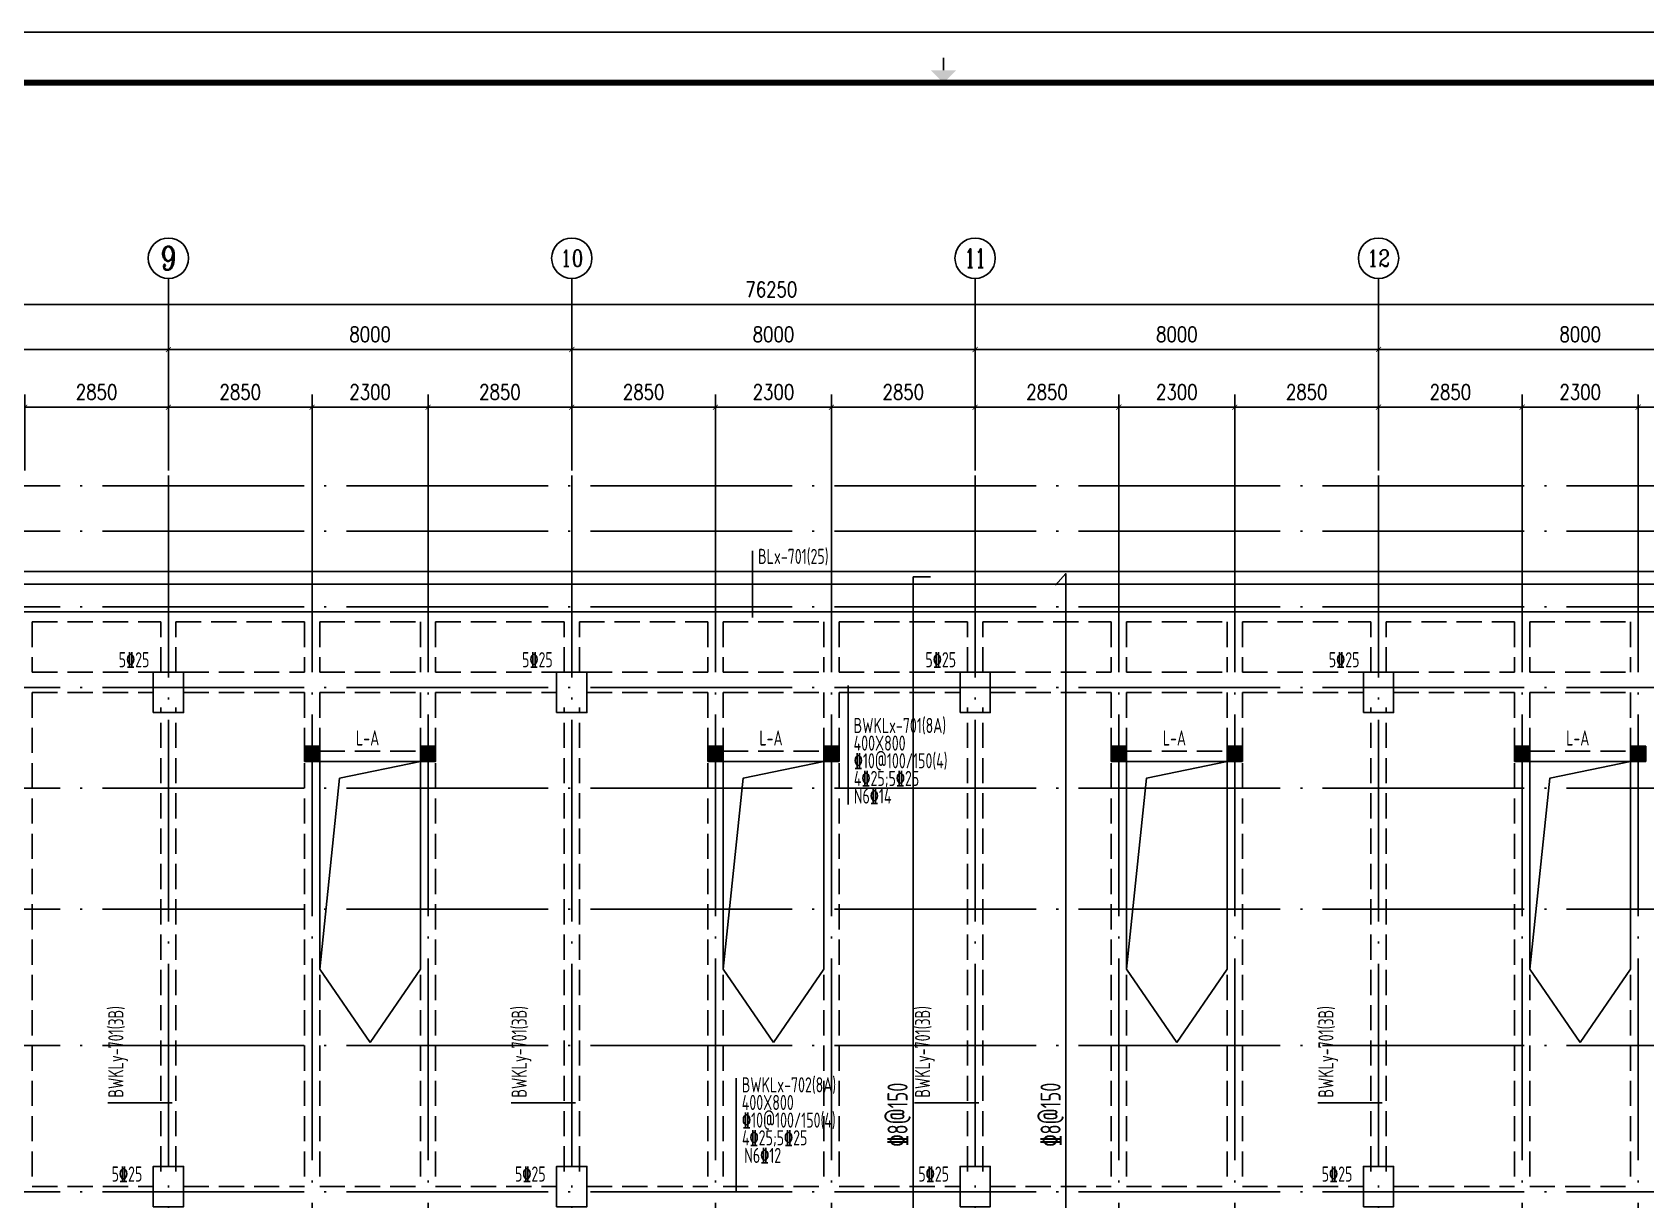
# Model space of a CAD drawing. Header units: millimetres. Extents: x 2998490 to 15040601, y 444546 to 7822218.
# Drawn here: x 14402905 to 14434905, y 7462611 to 7485764 of the extents above; entities that cross this region are included whole.
import ezdxf
from ezdxf.enums import TextEntityAlignment as Align

# ---------------------------------------------------------------- set-up
doc = ezdxf.new("R2010")
doc.units = ezdxf.units.MM
doc.header["$LTSCALE"] = 2000
doc.linetypes.add('DASH', pattern=[0.35, 0.25, -0.1])
doc.linetypes.add('DOTE', pattern=[2.42, 2, -0.2, 0.02, -0.2])
for name, color, linetype in [('3-AXIS', 3, 'Continuous'), ('3-AXIS_TEXT', 7, 'Continuous'), ('3-ban', 84, 'Continuous'), ('3-ban-rein', 1, 'Continuous'), ('3-column-DOWN', 232, 'Continuous'), ('3-dote', 43, 'DOTE'), ('3-liang-rein-X', 54, 'Continuous'), ('3-liang-R截面-X', 50, 'Continuous'), ('3-liang-R截面-Y', 70, 'Continuous'), ('3-liang-s-1', 44, 'Continuous'), ('3-liang-xu', 120, 'DASH'), ('AXIS', 3, 'Continuous'), ('AXIS_TEXT', 7, 'Continuous'), ('图框', 7, 'Continuous')]:
    doc.layers.add(name, color=color, linetype=linetype)
doc.layers.add('3-零部件', color=73, linetype='Continuous', lineweight=5)
doc.styles.add('_TCH_AXIS', font='COMPLEX', dxfattribs={"bigfont": 'GBCBIG'})
doc.styles.add('_TCH_DIM', font='SIMPLEX', dxfattribs={"bigfont": 'GBCBIG'})
doc.styles.add('COMPLEX', font='COMPLEX')
doc.styles.add('DIM_FONT', font='SIMPLEX', dxfattribs={"width": 0.8, "bigfont": 'HZTXT'})
doc.styles.add('TSSD_Rein', font='Tssdeng.shx', dxfattribs={"width": 0.7, "bigfont": 'hztxt.shx'})
doc.dimstyles.new('DIMN100', dxfattribs={"dimtxt": 300, "dimasz": 100, "dimexe": 250, "dimexo": 300, "dimgap": 150, "dimtad": 1, "dimdec": 0, "dimzin": 0, "dimdsep": 46, "dimtxsty": 'DIM_FONT', "dimblk": 'ARCHTICK', "dimcen": 0.09, "dimclrt": 7, "dimazin": 2, "dimtfac": 1, "dimtdec": 0, "dimtix": 1, "dimtmove": 2, "dimatfit": 3, "dimldrblk": 'ARCHTICK', "dimfxl": 0, "dimtolj": 1, "dimtzin": 0, "dimarcsym": 0})

# ---------------------------------------------------------------- blocks, each defined once
blk = doc.blocks.new('TJAD_TK_A0')
at = {"layer": '图框'}
for p, q in [((2162, 399.3), (973, 399.3)), ((973, -441.7), (2162, -441.7))]:
    blk.add_line(p, q, dxfattribs=at)
at = {"layer": '图框', "const_width": 0.3}
blk.add_lwpolyline([(1567.5, 391.74), (1567.5, 394.24)], dxfattribs=at)
at = {"layer": '图框', "const_width": 1.2}
blk.add_lwpolyline([(2152, -431.7), (2152, 389.3), (998, 389.3), (998, -431.7)], close=True, dxfattribs=at)
at = {"layer": '图框'}
blk.add_solid([(1565, 391.74), (1570, 391.74), (1567.5, 389.24)], dxfattribs=at)
blk = doc.blocks.new('_ArchTick')
at = {"color": 0, "linetype": 'ByBlock', "const_width": 0.15}
blk.add_lwpolyline([(-0.5, -0.5), (0.5, 0.5)], dxfattribs=at)
blk = doc.blocks.new('*D186')
at = {"layer": 'AXIS', "color": 0, "lineweight": -2}
for p, q in [((14397606, 7478430), (14397606, 7479723)), ((14405606, 7478430), (14405606, 7479723)), ((14397606, 7479473), (14405606, 7479473))]:
    blk.add_line(p, q, dxfattribs=at)
at = {"layer": 'Defpoints', "color": 0}
for p in [(14405606, 7479473), (14397606, 7478130), (14405606, 7478130)]:
    blk.add_point(p, dxfattribs=at)
at = {"layer": 'AXIS', "color": 0, "lineweight": -2, "xscale": 100, "yscale": 100, "zscale": 100, "rotation": 180}
blk.add_blockref('_ArchTick', (14397606, 7479473), dxfattribs=at)
at = {"layer": 'AXIS', "color": 0, "lineweight": -2, "xscale": 100, "yscale": 100, "zscale": 100}
blk.add_blockref('_ArchTick', (14405606, 7479473), dxfattribs=at)
at = {"layer": 'AXIS', "color": 7, "insert": (14401606, 7479773), "char_height": 300, "attachment_point": 5, "style": 'DIM_FONT'}
blk.add_mtext('\\A1;8000', dxfattribs=at)
blk = doc.blocks.new('*D187')
at = {"layer": 'AXIS', "color": 0, "lineweight": -2}
for p, q in [((14405606, 7478430), (14405606, 7479723)), ((14413606, 7478430), (14413606, 7479723)), ((14405606, 7479473), (14413606, 7479473))]:
    blk.add_line(p, q, dxfattribs=at)
at = {"layer": 'Defpoints', "color": 0}
for p in [(14413606, 7479473), (14405606, 7478130), (14413606, 7478130)]:
    blk.add_point(p, dxfattribs=at)
at = {"layer": 'AXIS', "color": 0, "lineweight": -2, "xscale": 100, "yscale": 100, "zscale": 100, "rotation": 180}
blk.add_blockref('_ArchTick', (14405606, 7479473), dxfattribs=at)
at = {"layer": 'AXIS', "color": 0, "lineweight": -2, "xscale": 100, "yscale": 100, "zscale": 100}
blk.add_blockref('_ArchTick', (14413606, 7479473), dxfattribs=at)
at = {"layer": 'AXIS', "color": 7, "insert": (14409606, 7479773), "char_height": 300, "attachment_point": 5, "style": 'DIM_FONT'}
blk.add_mtext('\\A1;8000', dxfattribs=at)
blk = doc.blocks.new('*D188')
at = {"layer": 'AXIS', "color": 0, "lineweight": -2}
for p, q in [((14413606, 7478430), (14413606, 7479723)), ((14421606, 7478430), (14421606, 7479723)), ((14413606, 7479473), (14421606, 7479473))]:
    blk.add_line(p, q, dxfattribs=at)
at = {"layer": 'Defpoints', "color": 0}
for p in [(14421606, 7479473), (14413606, 7478130), (14421606, 7478130)]:
    blk.add_point(p, dxfattribs=at)
at = {"layer": 'AXIS', "color": 0, "lineweight": -2, "xscale": 100, "yscale": 100, "zscale": 100, "rotation": 180}
blk.add_blockref('_ArchTick', (14413606, 7479473), dxfattribs=at)
at = {"layer": 'AXIS', "color": 0, "lineweight": -2, "xscale": 100, "yscale": 100, "zscale": 100}
blk.add_blockref('_ArchTick', (14421606, 7479473), dxfattribs=at)
at = {"layer": 'AXIS', "color": 7, "insert": (14417606, 7479773), "char_height": 300, "attachment_point": 5, "style": 'DIM_FONT'}
blk.add_mtext('\\A1;8000', dxfattribs=at)
blk = doc.blocks.new('*D189')
at = {"layer": 'AXIS', "color": 0, "lineweight": -2}
for p, q in [((14421606, 7478430), (14421606, 7479723)), ((14429606, 7478430), (14429606, 7479723)), ((14421606, 7479473), (14429606, 7479473))]:
    blk.add_line(p, q, dxfattribs=at)
at = {"layer": 'Defpoints', "color": 0}
for p in [(14429606, 7479473), (14421606, 7478130), (14429606, 7478130)]:
    blk.add_point(p, dxfattribs=at)
at = {"layer": 'AXIS', "color": 0, "lineweight": -2, "xscale": 100, "yscale": 100, "zscale": 100, "rotation": 180}
blk.add_blockref('_ArchTick', (14421606, 7479473), dxfattribs=at)
at = {"layer": 'AXIS', "color": 0, "lineweight": -2, "xscale": 100, "yscale": 100, "zscale": 100}
blk.add_blockref('_ArchTick', (14429606, 7479473), dxfattribs=at)
at = {"layer": 'AXIS', "color": 7, "insert": (14425606, 7479773), "char_height": 300, "attachment_point": 5, "style": 'DIM_FONT'}
blk.add_mtext('\\A1;8000', dxfattribs=at)
blk = doc.blocks.new('*D190')
at = {"layer": 'AXIS', "color": 0, "lineweight": -2}
for p, q in [((14429606, 7478430), (14429606, 7479723)), ((14437606, 7478430), (14437606, 7479723)), ((14429606, 7479473), (14437606, 7479473))]:
    blk.add_line(p, q, dxfattribs=at)
at = {"layer": 'Defpoints', "color": 0}
for p in [(14437606, 7479473), (14429606, 7478130), (14437606, 7478130)]:
    blk.add_point(p, dxfattribs=at)
at = {"layer": 'AXIS', "color": 0, "lineweight": -2, "xscale": 100, "yscale": 100, "zscale": 100, "rotation": 180}
blk.add_blockref('_ArchTick', (14429606, 7479473), dxfattribs=at)
at = {"layer": 'AXIS', "color": 0, "lineweight": -2, "xscale": 100, "yscale": 100, "zscale": 100}
blk.add_blockref('_ArchTick', (14437606, 7479473), dxfattribs=at)
at = {"layer": 'AXIS', "color": 7, "insert": (14433606, 7479773), "char_height": 300, "attachment_point": 5, "style": 'DIM_FONT'}
blk.add_mtext('\\A1;8000', dxfattribs=at)
blk = doc.blocks.new('*D193')
at = {"layer": 'AXIS', "color": 0, "lineweight": -2}
for p, q in [((14375606, 7478430), (14375606, 7480613)), ((14375606, 7480363), (14451856, 7480363)), ((14451856, 7478430), (14451856, 7480613))]:
    blk.add_line(p, q, dxfattribs=at)
at = {"layer": 'Defpoints', "color": 0}
for p in [(14451856, 7480363), (14375606, 7478130), (14451856, 7478130)]:
    blk.add_point(p, dxfattribs=at)
at = {"layer": 'AXIS', "color": 0, "lineweight": -2, "xscale": 100, "yscale": 100, "zscale": 100, "rotation": 180}
blk.add_blockref('_ArchTick', (14375606, 7480363), dxfattribs=at)
at = {"layer": 'AXIS', "color": 0, "lineweight": -2, "xscale": 100, "yscale": 100, "zscale": 100}
blk.add_blockref('_ArchTick', (14451856, 7480363), dxfattribs=at)
at = {"layer": 'AXIS', "color": 7, "insert": (14417563, 7480663), "char_height": 300, "attachment_point": 5, "style": 'DIM_FONT'}
blk.add_mtext('\\A1;76250', dxfattribs=at)
blk = doc.blocks.new('_AXISO')
blk.add_circle((0, 0), 0.5)
at = {"layer": '3-AXIS_TEXT', "style": 'COMPLEX', "width": 1.041667}
blk.add_attdef('A', text='', height=0.56, dxfattribs=at).set_placement((-0.25, -0.28), (0.25, -0.28), align=Align.FIT)
blk = doc.blocks.new('*D1327')
at = {"layer": '3-零部件', "color": 0, "lineweight": -2}
for p, q in [((14402756, 7477071), (14402756, 7478578)), ((14405606, 7477071), (14405606, 7478578)), ((14402756, 7478328), (14405606, 7478328))]:
    blk.add_line(p, q, dxfattribs=at)
at = {"layer": 'Defpoints', "color": 0}
for p in [(14405606, 7478328), (14402756, 7476771), (14405606, 7476771)]:
    blk.add_point(p, dxfattribs=at)
at = {"layer": '3-零部件', "color": 0, "lineweight": -2, "xscale": 100, "yscale": 100, "zscale": 100, "rotation": 180}
blk.add_blockref('_ArchTick', (14402756, 7478328), dxfattribs=at)
at = {"layer": '3-零部件', "color": 0, "lineweight": -2, "xscale": 100, "yscale": 100, "zscale": 100}
blk.add_blockref('_ArchTick', (14405606, 7478328), dxfattribs=at)
at = {"layer": '3-零部件', "color": 7, "insert": (14404181, 7478628), "char_height": 300, "attachment_point": 5, "style": 'DIM_FONT'}
blk.add_mtext('\\A1;2850', dxfattribs=at)
blk = doc.blocks.new('*D1328')
at = {"layer": '3-零部件', "color": 0, "lineweight": -2}
for p, q in [((14405606, 7477071), (14405606, 7478578)), ((14408456, 7477071), (14408456, 7478578)), ((14405606, 7478328), (14408456, 7478328))]:
    blk.add_line(p, q, dxfattribs=at)
at = {"layer": 'Defpoints', "color": 0}
for p in [(14408456, 7478328), (14405606, 7476771), (14408456, 7476771)]:
    blk.add_point(p, dxfattribs=at)
at = {"layer": '3-零部件', "color": 0, "lineweight": -2, "xscale": 100, "yscale": 100, "zscale": 100, "rotation": 180}
blk.add_blockref('_ArchTick', (14405606, 7478328), dxfattribs=at)
at = {"layer": '3-零部件', "color": 0, "lineweight": -2, "xscale": 100, "yscale": 100, "zscale": 100}
blk.add_blockref('_ArchTick', (14408456, 7478328), dxfattribs=at)
at = {"layer": '3-零部件', "color": 7, "insert": (14407031, 7478628), "char_height": 300, "attachment_point": 5, "style": 'DIM_FONT'}
blk.add_mtext('\\A1;2850', dxfattribs=at)
blk = doc.blocks.new('*D1329')
at = {"layer": '3-零部件', "color": 0, "lineweight": -2}
for p, q in [((14408456, 7477071), (14408456, 7478578)), ((14410756, 7477071), (14410756, 7478578)), ((14408456, 7478328), (14410756, 7478328))]:
    blk.add_line(p, q, dxfattribs=at)
at = {"layer": 'Defpoints', "color": 0}
for p in [(14410756, 7478328), (14408456, 7476771), (14410756, 7476771)]:
    blk.add_point(p, dxfattribs=at)
at = {"layer": '3-零部件', "color": 0, "lineweight": -2, "xscale": 100, "yscale": 100, "zscale": 100, "rotation": 180}
blk.add_blockref('_ArchTick', (14408456, 7478328), dxfattribs=at)
at = {"layer": '3-零部件', "color": 0, "lineweight": -2, "xscale": 100, "yscale": 100, "zscale": 100}
blk.add_blockref('_ArchTick', (14410756, 7478328), dxfattribs=at)
at = {"layer": '3-零部件', "color": 7, "insert": (14409606, 7478628), "char_height": 300, "attachment_point": 5, "style": 'DIM_FONT'}
blk.add_mtext('\\A1;2300', dxfattribs=at)
blk = doc.blocks.new('*D1330')
at = {"layer": '3-零部件', "color": 0, "lineweight": -2}
for p, q in [((14410756, 7477071), (14410756, 7478578)), ((14413606, 7477071), (14413606, 7478578)), ((14410756, 7478328), (14413606, 7478328))]:
    blk.add_line(p, q, dxfattribs=at)
at = {"layer": 'Defpoints', "color": 0}
for p in [(14413606, 7478328), (14410756, 7476771), (14413606, 7476771)]:
    blk.add_point(p, dxfattribs=at)
at = {"layer": '3-零部件', "color": 0, "lineweight": -2, "xscale": 100, "yscale": 100, "zscale": 100, "rotation": 180}
blk.add_blockref('_ArchTick', (14410756, 7478328), dxfattribs=at)
at = {"layer": '3-零部件', "color": 0, "lineweight": -2, "xscale": 100, "yscale": 100, "zscale": 100}
blk.add_blockref('_ArchTick', (14413606, 7478328), dxfattribs=at)
at = {"layer": '3-零部件', "color": 7, "insert": (14412181, 7478628), "char_height": 300, "attachment_point": 5, "style": 'DIM_FONT'}
blk.add_mtext('\\A1;2850', dxfattribs=at)
blk = doc.blocks.new('*D1331')
at = {"layer": '3-零部件', "color": 0, "lineweight": -2}
for p, q in [((14413606, 7477071), (14413606, 7478578)), ((14416456, 7477071), (14416456, 7478578)), ((14413606, 7478328), (14416456, 7478328))]:
    blk.add_line(p, q, dxfattribs=at)
at = {"layer": 'Defpoints', "color": 0}
for p in [(14416456, 7478328), (14413606, 7476771), (14416456, 7476771)]:
    blk.add_point(p, dxfattribs=at)
at = {"layer": '3-零部件', "color": 0, "lineweight": -2, "xscale": 100, "yscale": 100, "zscale": 100, "rotation": 180}
blk.add_blockref('_ArchTick', (14413606, 7478328), dxfattribs=at)
at = {"layer": '3-零部件', "color": 0, "lineweight": -2, "xscale": 100, "yscale": 100, "zscale": 100}
blk.add_blockref('_ArchTick', (14416456, 7478328), dxfattribs=at)
at = {"layer": '3-零部件', "color": 7, "insert": (14415031, 7478628), "char_height": 300, "attachment_point": 5, "style": 'DIM_FONT'}
blk.add_mtext('\\A1;2850', dxfattribs=at)
blk = doc.blocks.new('*D1332')
at = {"layer": '3-零部件', "color": 0, "lineweight": -2}
for p, q in [((14416456, 7477071), (14416456, 7478578)), ((14418756, 7477071), (14418756, 7478578)), ((14416456, 7478328), (14418756, 7478328))]:
    blk.add_line(p, q, dxfattribs=at)
at = {"layer": 'Defpoints', "color": 0}
for p in [(14418756, 7478328), (14416456, 7476771), (14418756, 7476771)]:
    blk.add_point(p, dxfattribs=at)
at = {"layer": '3-零部件', "color": 0, "lineweight": -2, "xscale": 100, "yscale": 100, "zscale": 100, "rotation": 180}
blk.add_blockref('_ArchTick', (14416456, 7478328), dxfattribs=at)
at = {"layer": '3-零部件', "color": 0, "lineweight": -2, "xscale": 100, "yscale": 100, "zscale": 100}
blk.add_blockref('_ArchTick', (14418756, 7478328), dxfattribs=at)
at = {"layer": '3-零部件', "color": 7, "insert": (14417606, 7478628), "char_height": 300, "attachment_point": 5, "style": 'DIM_FONT'}
blk.add_mtext('\\A1;2300', dxfattribs=at)
blk = doc.blocks.new('*D1333')
at = {"layer": '3-零部件', "color": 0, "lineweight": -2}
for p, q in [((14418756, 7477071), (14418756, 7478578)), ((14421606, 7477071), (14421606, 7478578)), ((14418756, 7478328), (14421606, 7478328))]:
    blk.add_line(p, q, dxfattribs=at)
at = {"layer": 'Defpoints', "color": 0}
for p in [(14421606, 7478328), (14418756, 7476771), (14421606, 7476771)]:
    blk.add_point(p, dxfattribs=at)
at = {"layer": '3-零部件', "color": 0, "lineweight": -2, "xscale": 100, "yscale": 100, "zscale": 100, "rotation": 180}
blk.add_blockref('_ArchTick', (14418756, 7478328), dxfattribs=at)
at = {"layer": '3-零部件', "color": 0, "lineweight": -2, "xscale": 100, "yscale": 100, "zscale": 100}
blk.add_blockref('_ArchTick', (14421606, 7478328), dxfattribs=at)
at = {"layer": '3-零部件', "color": 7, "insert": (14420181, 7478628), "char_height": 300, "attachment_point": 5, "style": 'DIM_FONT'}
blk.add_mtext('\\A1;2850', dxfattribs=at)
blk = doc.blocks.new('*D1334')
at = {"layer": '3-零部件', "color": 0, "lineweight": -2}
for p, q in [((14421606, 7477071), (14421606, 7478578)), ((14424456, 7477071), (14424456, 7478578)), ((14421606, 7478328), (14424456, 7478328))]:
    blk.add_line(p, q, dxfattribs=at)
at = {"layer": 'Defpoints', "color": 0}
for p in [(14424456, 7478328), (14421606, 7476771), (14424456, 7476771)]:
    blk.add_point(p, dxfattribs=at)
at = {"layer": '3-零部件', "color": 0, "lineweight": -2, "xscale": 100, "yscale": 100, "zscale": 100, "rotation": 180}
blk.add_blockref('_ArchTick', (14421606, 7478328), dxfattribs=at)
at = {"layer": '3-零部件', "color": 0, "lineweight": -2, "xscale": 100, "yscale": 100, "zscale": 100}
blk.add_blockref('_ArchTick', (14424456, 7478328), dxfattribs=at)
at = {"layer": '3-零部件', "color": 7, "insert": (14423031, 7478628), "char_height": 300, "attachment_point": 5, "style": 'DIM_FONT'}
blk.add_mtext('\\A1;2850', dxfattribs=at)
blk = doc.blocks.new('*D1335')
at = {"layer": '3-零部件', "color": 0, "lineweight": -2}
for p, q in [((14424456, 7477071), (14424456, 7478578)), ((14426756, 7477071), (14426756, 7478578)), ((14424456, 7478328), (14426756, 7478328))]:
    blk.add_line(p, q, dxfattribs=at)
at = {"layer": 'Defpoints', "color": 0}
for p in [(14426756, 7478328), (14424456, 7476771), (14426756, 7476771)]:
    blk.add_point(p, dxfattribs=at)
at = {"layer": '3-零部件', "color": 0, "lineweight": -2, "xscale": 100, "yscale": 100, "zscale": 100, "rotation": 180}
blk.add_blockref('_ArchTick', (14424456, 7478328), dxfattribs=at)
at = {"layer": '3-零部件', "color": 0, "lineweight": -2, "xscale": 100, "yscale": 100, "zscale": 100}
blk.add_blockref('_ArchTick', (14426756, 7478328), dxfattribs=at)
at = {"layer": '3-零部件', "color": 7, "insert": (14425606, 7478628), "char_height": 300, "attachment_point": 5, "style": 'DIM_FONT'}
blk.add_mtext('\\A1;2300', dxfattribs=at)
blk = doc.blocks.new('*D1336')
at = {"layer": '3-零部件', "color": 0, "lineweight": -2}
for p, q in [((14426756, 7477071), (14426756, 7478578)), ((14429606, 7477071), (14429606, 7478578)), ((14426756, 7478328), (14429606, 7478328))]:
    blk.add_line(p, q, dxfattribs=at)
at = {"layer": 'Defpoints', "color": 0}
for p in [(14429606, 7478328), (14426756, 7476771), (14429606, 7476771)]:
    blk.add_point(p, dxfattribs=at)
at = {"layer": '3-零部件', "color": 0, "lineweight": -2, "xscale": 100, "yscale": 100, "zscale": 100, "rotation": 180}
blk.add_blockref('_ArchTick', (14426756, 7478328), dxfattribs=at)
at = {"layer": '3-零部件', "color": 0, "lineweight": -2, "xscale": 100, "yscale": 100, "zscale": 100}
blk.add_blockref('_ArchTick', (14429606, 7478328), dxfattribs=at)
at = {"layer": '3-零部件', "color": 7, "insert": (14428181, 7478628), "char_height": 300, "attachment_point": 5, "style": 'DIM_FONT'}
blk.add_mtext('\\A1;2850', dxfattribs=at)
blk = doc.blocks.new('*D1337')
at = {"layer": '3-零部件', "color": 0, "lineweight": -2}
for p, q in [((14429606, 7477071), (14429606, 7478578)), ((14432456, 7477071), (14432456, 7478578)), ((14429606, 7478328), (14432456, 7478328))]:
    blk.add_line(p, q, dxfattribs=at)
at = {"layer": 'Defpoints', "color": 0}
for p in [(14432456, 7478328), (14429606, 7476771), (14432456, 7476771)]:
    blk.add_point(p, dxfattribs=at)
at = {"layer": '3-零部件', "color": 0, "lineweight": -2, "xscale": 100, "yscale": 100, "zscale": 100, "rotation": 180}
blk.add_blockref('_ArchTick', (14429606, 7478328), dxfattribs=at)
at = {"layer": '3-零部件', "color": 0, "lineweight": -2, "xscale": 100, "yscale": 100, "zscale": 100}
blk.add_blockref('_ArchTick', (14432456, 7478328), dxfattribs=at)
at = {"layer": '3-零部件', "color": 7, "insert": (14431031, 7478628), "char_height": 300, "attachment_point": 5, "style": 'DIM_FONT'}
blk.add_mtext('\\A1;2850', dxfattribs=at)
blk = doc.blocks.new('*D1338')
at = {"layer": '3-零部件', "color": 0, "lineweight": -2}
for p, q in [((14432456, 7477071), (14432456, 7478578)), ((14434756, 7477071), (14434756, 7478578)), ((14432456, 7478328), (14434756, 7478328))]:
    blk.add_line(p, q, dxfattribs=at)
at = {"layer": 'Defpoints', "color": 0}
for p in [(14434756, 7478328), (14432456, 7476771), (14434756, 7476771)]:
    blk.add_point(p, dxfattribs=at)
at = {"layer": '3-零部件', "color": 0, "lineweight": -2, "xscale": 100, "yscale": 100, "zscale": 100, "rotation": 180}
blk.add_blockref('_ArchTick', (14432456, 7478328), dxfattribs=at)
at = {"layer": '3-零部件', "color": 0, "lineweight": -2, "xscale": 100, "yscale": 100, "zscale": 100}
blk.add_blockref('_ArchTick', (14434756, 7478328), dxfattribs=at)
at = {"layer": '3-零部件', "color": 7, "insert": (14433606, 7478628), "char_height": 300, "attachment_point": 5, "style": 'DIM_FONT'}
blk.add_mtext('\\A1;2300', dxfattribs=at)
blk = doc.blocks.new('*D1339')
at = {"layer": '3-零部件', "color": 0, "lineweight": -2}
for p, q in [((14434756, 7477071), (14434756, 7478578)), ((14437606, 7477071), (14437606, 7478578)), ((14434756, 7478328), (14437606, 7478328))]:
    blk.add_line(p, q, dxfattribs=at)
at = {"layer": 'Defpoints', "color": 0}
for p in [(14437606, 7478328), (14434756, 7476771), (14437606, 7476771)]:
    blk.add_point(p, dxfattribs=at)
at = {"layer": '3-零部件', "color": 0, "lineweight": -2, "xscale": 100, "yscale": 100, "zscale": 100, "rotation": 180}
blk.add_blockref('_ArchTick', (14434756, 7478328), dxfattribs=at)
at = {"layer": '3-零部件', "color": 0, "lineweight": -2, "xscale": 100, "yscale": 100, "zscale": 100}
blk.add_blockref('_ArchTick', (14437606, 7478328), dxfattribs=at)
at = {"layer": '3-零部件', "color": 7, "insert": (14436181, 7478628), "char_height": 300, "attachment_point": 5, "style": 'DIM_FONT'}
blk.add_mtext('\\A1;2850', dxfattribs=at)
blk = doc.blocks.new('wp')
at = {"layer": '3-ban'}
for p, q in [((14071214, 7460441), (14069414, 7460441)), ((14070914, 7460141), (14070614, 7460441)), ((14070914, 7460141), (14071214, 7460441)), ((14072636, 7460141), (14070614, 7460141)), ((14070936, 7457979), (14072636, 7459263)), ((14074336, 7457979), (14072636, 7459263)), ((14070936, 7458706), (14070936, 7448291)), ((14074336, 7458731), (14074336, 7448291)), ((14070236, 7458177), (14070236, 7448291)), ((14075036, 7458202), (14075036, 7448291)), ((14060736, 7450272), (14070236, 7457450)), ((14084536, 7450272), (14075036, 7457450)), ((14060936, 7456862), (14059136, 7456862)), ((14060636, 7456562), (14060336, 7456862)), ((14060636, 7456562), (14060936, 7456862)), ((14064059, 7456662), (14062259, 7456662)), ((14063759, 7456362), (14063459, 7456662)), ((14063759, 7456362), (14064059, 7456662)), ((14061982, 7456562), (14060336, 7456562)), ((14065106, 7456362), (14063459, 7456362)), ((14062102, 7452032), (14067674, 7456242)), ((14083169, 7452032), (14077597, 7456242)), ((14062102, 7455444), (14066619, 7455444)), ((14083169, 7455444), (14078653, 7455444)), ((14060936, 7455291), (14059136, 7455291)), ((14060636, 7454991), (14060336, 7455291)), ((14060636, 7454991), (14060936, 7455291)), ((14061752, 7454991), (14060336, 7454991)), ((14060636, 7454791), (14060336, 7454491)), ((14061768, 7454791), (14060336, 7454791)), ((14060636, 7454791), (14060936, 7454491)), ((14061852, 7454991), (14061852, 7451993)), ((14062102, 7454791), (14062102, 7452291)), ((14083169, 7454791), (14083169, 7452291)), ((14083389, 7454991), (14083389, 7452016)), ((14060936, 7454491), (14059136, 7454491)), ((14060936, 7452591), (14059136, 7452591)), ((14060636, 7452291), (14060336, 7452591)), ((14060636, 7452291), (14060936, 7452591)), ((14061982, 7452291), (14060336, 7452291)), ((14060636, 7452091), (14060336, 7451791)), ((14061982, 7452091), (14060336, 7452091)), ((14060636, 7452091), (14060936, 7451791)), ((14086736, 7452045), (14085236, 7452045)), ((14086736, 7449791), (14086736, 7452045)), ((14060936, 7451791), (14059136, 7451791)), ((14059136, 7451389), (14057361, 7451389)), ((14059136, 7449941), (14059136, 7451389)), ((14086411, 7451256), (14084911, 7451256)), ((14086411, 7449241), (14086411, 7451256)), ((14058861, 7450895), (14057361, 7450895)), ((14058861, 7449241), (14058861, 7450895)), ((14059136, 7449941), (14058836, 7450241)), ((14059436, 7450241), (14058836, 7450241)), ((14059136, 7449941), (14059436, 7450241)), ((14058786, 7450091), (14056986, 7450091)), ((14058486, 7449791), (14058186, 7450091)), ((14058486, 7449791), (14058786, 7450091)), ((14059436, 7449290), (14060336, 7449970)), ((14060336, 7449922), (14060336, 7448891)), ((14060736, 7449922), (14060736, 7448891)), ((14084536, 7449922), (14084536, 7448891)), ((14085836, 7449290), (14084936, 7449970)), ((14084936, 7449922), (14084936, 7448891)), ((14086736, 7449791), (14086436, 7450091)), ((14087036, 7450091), (14086436, 7450091)), ((14086736, 7449791), (14087036, 7450091)), ((14058586, 7449791), (14059136, 7449791)), ((14086686, 7449791), (14086136, 7449791)), ((14086686, 7449791), (14086136, 7449791)), ((14058861, 7449241), (14058561, 7449541)), ((14059161, 7449541), (14058561, 7449541)), ((14058861, 7449241), (14059161, 7449541)), ((14086411, 7449241), (14086111, 7449541)), ((14086711, 7449541), (14086111, 7449541)), ((14086411, 7449241), (14086711, 7449541)), ((14074336, 7447791), (14070936, 7447791)), ((14060386, 7447441), (14060736, 7447441)), ((14060736, 7447591), (14069836, 7447591)), ((14084536, 7447591), (14075436, 7447591)), ((14084886, 7447441), (14084536, 7447441))]:
    blk.add_line(p, q, dxfattribs=at)
at = {"layer": '3-ban', "color": 2}
for p, q in [((14067661, 7456362), (14072636, 7460141)), ((14070786, 7458593), (14072636, 7459990)), ((14077611, 7456362), (14072636, 7460141)), ((14074486, 7458593), (14072636, 7459990)), ((14070786, 7457515), (14070786, 7458593)), ((14074486, 7457515), (14074486, 7458593)), ((14067674, 7456242), (14070386, 7458290)), ((14070386, 7457515), (14070386, 7458290)), ((14074886, 7457515), (14074886, 7458290)), ((14077597, 7456242), (14074886, 7458290)), ((14070386, 7457515), (14070786, 7457515)), ((14074886, 7457515), (14074486, 7457515)), ((14061722, 7456562), (14061722, 7456499)), ((14061722, 7456562), (14062102, 7456562)), ((14061722, 7456499), (14061982, 7456499)), ((14061982, 7455366), (14061982, 7456499)), ((14062102, 7456562), (14062102, 7456362)), ((14067661, 7456362), (14062102, 7456362)), ((14077611, 7456362), (14083169, 7456362)), ((14083169, 7456562), (14083169, 7456362)), ((14083549, 7456562), (14083169, 7456562)), ((14083549, 7456499), (14083289, 7456499)), ((14083289, 7455366), (14083289, 7456499)), ((14083549, 7456562), (14083549, 7456499)), ((14062102, 7454791), (14062102, 7456242)), ((14067674, 7456242), (14062102, 7456242)), ((14077597, 7456242), (14083169, 7456242)), ((14083169, 7454791), (14083169, 7456242)), ((14061982, 7455366), (14061852, 7455366)), ((14061852, 7454991), (14061852, 7455366)), ((14083289, 7455366), (14083419, 7455366)), ((14083419, 7454991), (14083419, 7455366)), ((14061852, 7454991), (14061982, 7454991)), ((14061982, 7454991), (14061982, 7454791)), ((14061982, 7454791), (14062102, 7454791)), ((14083289, 7454791), (14083169, 7454791)), ((14083289, 7454991), (14083289, 7454791)), ((14083419, 7454991), (14083289, 7454991)), ((14061982, 7452091), (14061982, 7452291)), ((14061982, 7452291), (14062102, 7452291)), ((14062102, 7452032), (14062102, 7452291)), ((14083169, 7452032), (14083169, 7452291)), ((14083289, 7452291), (14083169, 7452291)), ((14083289, 7452091), (14083289, 7452291)), ((14059136, 7449941), (14061982, 7452091)), ((14060736, 7450999), (14062102, 7452032)), ((14084536, 7450999), (14083169, 7452032)), ((14086136, 7449941), (14083289, 7452091)), ((14060736, 7449922), (14060736, 7450999)), ((14084536, 7449922), (14084536, 7450999)), ((14084536, 7449922), (14084536, 7450999)), ((14059436, 7450017), (14060336, 7450697)), ((14060336, 7449922), (14060336, 7450697)), ((14084936, 7449922), (14084936, 7450697)), ((14085836, 7450017), (14084936, 7450697)), ((14059136, 7449941), (14059136, 7449241)), ((14059436, 7450017), (14059436, 7449241)), ((14060336, 7449922), (14060736, 7449922)), ((14084936, 7449922), (14084536, 7449922)), ((14085836, 7450017), (14085836, 7449241)), ((14086136, 7449941), (14086136, 7449241)), ((14058486, 7449791), (14058486, 7449141)), ((14058486, 7449791), (14058586, 7449791)), ((14058586, 7449791), (14058586, 7449241)), ((14086686, 7449791), (14086686, 7449241)), ((14086786, 7449791), (14086686, 7449791)), ((14086786, 7449791), (14086786, 7449141)), ((14059436, 7449141), (14058486, 7449141)), ((14059136, 7449241), (14058586, 7449241)), ((14059536, 7449241), (14059436, 7449241)), ((14059436, 7449141), (14059436, 7448791)), ((14059536, 7449241), (14059536, 7448891)), ((14085736, 7449241), (14085836, 7449241)), ((14085736, 7449241), (14085736, 7448891)), ((14085836, 7449141), (14086786, 7449141)), ((14085836, 7449141), (14085836, 7448791)), ((14086136, 7449241), (14086686, 7449241)), ((14060336, 7448791), (14059436, 7448791)), ((14060736, 7448891), (14059536, 7448891)), ((14060336, 7447441), (14060336, 7448791)), ((14060736, 7448891), (14060736, 7448291)), ((14084536, 7448891), (14085736, 7448891)), ((14084536, 7448891), (14084536, 7448291)), ((14084936, 7447441), (14084936, 7448791)), ((14084936, 7448791), (14085836, 7448791)), ((14076986, 7448291), (14060736, 7448291)), ((14060736, 7448191), (14060736, 7447141)), ((14070536, 7448191), (14060736, 7448191)), ((14070536, 7448191), (14070536, 7447591)), ((14070936, 7448191), (14070936, 7447491)), ((14074336, 7448191), (14070936, 7448191)), ((14074336, 7448191), (14074336, 7447491)), ((14084536, 7448191), (14074736, 7448191)), ((14074736, 7448191), (14074736, 7447591)), ((14084536, 7448291), (14076986, 7448291)), ((14084536, 7448191), (14084536, 7447141)), ((14060336, 7447441), (14060386, 7447441)), ((14060386, 7447441), (14060386, 7447391)), ((14060436, 7447391), (14060386, 7447391)), ((14060436, 7447391), (14060436, 7447191)), ((14069836, 7447591), (14070536, 7447591)), ((14069836, 7447591), (14069836, 7447491)), ((14069836, 7447591), (14069836, 7447491)), ((14069836, 7447491), (14070936, 7447491)), ((14075436, 7447491), (14074336, 7447491)), ((14075436, 7447591), (14074736, 7447591)), ((14075436, 7447591), (14075436, 7447491)), ((14075436, 7447491), (14075436, 7447591)), ((14084836, 7447391), (14084886, 7447391)), ((14084836, 7447391), (14084836, 7447191)), ((14084886, 7447441), (14084886, 7447391)), ((14084936, 7447441), (14084886, 7447441)), ((14060486, 7447191), (14060436, 7447191)), ((14060486, 7447191), (14060486, 7447141)), ((14060736, 7447141), (14060486, 7447141)), ((14084536, 7447141), (14084786, 7447141)), ((14084786, 7447191), (14084836, 7447191)), ((14084786, 7447191), (14084786, 7447141))]:
    blk.add_line(p, q, dxfattribs=at)
at = {"layer": '3-ban', "style": '_TCH_DIM', "width": 0.705882}
for s, p in [('32.850', (14069414, 7460546)), ('29.270', (14059136, 7456967)), ('29.070', (14062259, 7456767)), ('27.700', (14059136, 7455396)), ('27.500', (14059136, 7454089)), ('25.000', (14059136, 7452696)), ('22.500', (14085236, 7452150)), ('22.650', (14057361, 7451494)), ('24.800', (14059136, 7451389)), ('21.950', (14084911, 7451361)), ('21.950', (14057361, 7451000)), ('22.500', (14056986, 7450196))]:
    blk.add_text(s, height=297.5, dxfattribs=at).set_placement(p)

msp = doc.modelspace()

# ---------------------------------------------------------------- hatches: boundary and pattern name
at = {"layer": '3-ban'}
for points in [[(14408305.5, 7471304.5), (14408605.5, 7471304.5), (14408605.5, 7471604.5), (14408305.5, 7471604.5)], [(14410605.5, 7471304.5), (14410905.5, 7471304.5), (14410905.5, 7471604.5), (14410605.5, 7471604.5)], [(14416305.5, 7471304.5), (14416605.5, 7471304.5), (14416605.5, 7471604.5), (14416305.5, 7471604.5)], [(14418605.5, 7471304.5), (14418905.5, 7471304.5), (14418905.5, 7471604.5), (14418605.5, 7471604.5)], [(14424305.5, 7471304.5), (14424605.5, 7471304.5), (14424605.5, 7471604.5), (14424305.5, 7471604.5)], [(14426605.5, 7471304.5), (14426905.5, 7471304.5), (14426905.5, 7471604.5), (14426605.5, 7471604.5)], [(14432305.5, 7471304.5), (14432605.5, 7471304.5), (14432605.5, 7471604.5), (14432305.5, 7471604.5)], [(14434605.5, 7471304.5), (14434905.5, 7471304.5), (14434905.5, 7471604.5), (14434605.5, 7471604.5)]]:
    msp.add_hatch(color=8, dxfattribs=at).paths.add_polyline_path(points)

# ---------------------------------------------------------------- linework, layer by layer
at = {"layer": '3-AXIS', "color": 15, "linetype": 'DOTE'}
for p, q in [((14405605.6, 7448770.8), (14405605.6, 7478050.9)), ((14413605.6, 7448770.8), (14413605.6, 7478050.9)), ((14421605.6, 7448770.8), (14421605.6, 7478050.9)), ((14429605.6, 7448770.8), (14429605.6, 7478050.9)), ((14451855.6, 7476770.8), (14370566.4, 7476770.8)), ((14451855.6, 7475870.8), (14370566.4, 7475870.8)), ((14451855.6, 7474370.8), (14370566.4, 7474370.8)), ((14451855.6, 7472770.8), (14370566.4, 7472770.8)), ((14451855.6, 7470770.8), (14370566.4, 7470770.8)), ((14451855.6, 7468370.8), (14370566.4, 7468370.8)), ((14451855.6, 7465670.8), (14370566.4, 7465670.8)), ((14451855.6, 7462770.8), (14370566.4, 7462770.8))]:
    msp.add_line(p, q, dxfattribs=at)
at = {"layer": '3-ban'}
for points in [[(14408305.5, 7471304.5), (14408605.5, 7471304.5), (14408605.5, 7471604.5), (14408305.5, 7471604.5)], [(14410605.5, 7471304.5), (14410905.5, 7471304.5), (14410905.5, 7471604.5), (14410605.5, 7471604.5)], [(14416305.5, 7471304.5), (14416605.5, 7471304.5), (14416605.5, 7471604.5), (14416305.5, 7471604.5)], [(14418605.5, 7471304.5), (14418905.5, 7471304.5), (14418905.5, 7471604.5), (14418605.5, 7471604.5)], [(14424305.5, 7471304.5), (14424605.5, 7471304.5), (14424605.5, 7471604.5), (14424305.5, 7471604.5)], [(14426605.5, 7471304.5), (14426905.5, 7471304.5), (14426905.5, 7471604.5), (14426605.5, 7471604.5)], [(14432305.5, 7471304.5), (14432605.5, 7471304.5), (14432605.5, 7471604.5), (14432305.5, 7471604.5)], [(14434605.5, 7471304.5), (14434905.5, 7471304.5), (14434905.5, 7471604.5), (14434605.5, 7471604.5)]]:
    msp.add_lwpolyline(points, close=True, dxfattribs=at)
at = {"layer": '3-ban-rein'}
for points in [[(14420714.4, 7446506.6), (14420376.5, 7446506.6), (14420376.5, 7474962), (14420722.5, 7474962)], [(14423208.6, 7446831.1), (14423402.1, 7446557.4), (14423402.1, 7475028.5), (14423199, 7474799.1)]]:
    msp.add_lwpolyline(points, dxfattribs=at)
at = {"layer": '3-column-DOWN'}
for points in [[(14405305.5, 7472270.8), (14405905.5, 7472270.8), (14405905.5, 7473070.8), (14405305.5, 7473070.8)], [(14413305.5, 7472270.8), (14413905.5, 7472270.8), (14413905.5, 7473070.8), (14413305.5, 7473070.8)], [(14421305.5, 7472270.8), (14421905.5, 7472270.8), (14421905.5, 7473070.8), (14421305.5, 7473070.8)], [(14429305.5, 7472270.8), (14429905.5, 7472270.8), (14429905.5, 7473070.8), (14429305.5, 7473070.8)], [(14405305.5, 7462470.8), (14405905.5, 7462470.8), (14405905.5, 7463270.8), (14405305.5, 7463270.8)], [(14413305.5, 7462470.8), (14413905.5, 7462470.8), (14413905.5, 7463270.8), (14413305.5, 7463270.8)], [(14421305.5, 7462470.8), (14421905.5, 7462470.8), (14421905.5, 7463270.8), (14421305.5, 7463270.8)], [(14429305.5, 7462470.8), (14429905.5, 7462470.8), (14429905.5, 7463270.8), (14429305.5, 7463270.8)]]:
    msp.add_lwpolyline(points, close=True, dxfattribs=at)
at = {"layer": '3-dote'}
for p, q in [((14408455.6, 7477072.8), (14408455.6, 7446445.6)), ((14410755.6, 7477072.8), (14410755.6, 7446445.6)), ((14416455.6, 7477072.8), (14416455.6, 7446445.6)), ((14418755.6, 7477072.8), (14418755.6, 7446445.6)), ((14424455.6, 7477072.8), (14424455.6, 7446445.6)), ((14426755.6, 7477072.8), (14426755.6, 7446445.6)), ((14432455.6, 7477072.8), (14432455.6, 7446445.6)), ((14434755.6, 7477072.8), (14434755.6, 7446445.6))]:
    msp.add_line(p, q, dxfattribs=at)
at = {"layer": '3-liang-R截面-X'}
for p, q in [((14417192.4, 7475478.7), (14417192.4, 7474156.1)), ((14419086.8, 7472809.3), (14419086.8, 7470450)), ((14416868.8, 7465019.5), (14416868.8, 7462752))]:
    msp.add_line(p, q, dxfattribs=at)
at = {"layer": '3-liang-R截面-Y'}
for p, q in [((14404403.1, 7464532.3), (14405679, 7464532.3)), ((14412403.1, 7464532.3), (14413679, 7464532.3)), ((14420403.1, 7464532.3), (14421679, 7464532.3)), ((14428403.1, 7464532.3), (14429679, 7464532.3))]:
    msp.add_line(p, q, dxfattribs=at)
at = {"layer": '3-liang-s-1'}
for p, q in [((14452155.5, 7475070.8), (14387305.6, 7475070.8)), ((14452005.5, 7474820.8), (14387555.5, 7474820.8)), ((14452005.5, 7474270.8), (14388105.5, 7474270.8))]:
    msp.add_line(p, q, dxfattribs=at)
at = {"layer": '3-liang-s-1', "ltscale": 3}
for points in [[(14409605.5, 7465732.3), (14408605.5, 7467183.5), (14408605.5, 7471304.5), (14410605.5, 7471304.5), (14410605.5, 7467183.5)], [(14417605.5, 7465732.3), (14416605.5, 7467183.5), (14416605.5, 7471304.5), (14418605.5, 7471304.5), (14418605.5, 7467183.5)], [(14425605.5, 7465732.3), (14424605.5, 7467183.5), (14424605.5, 7471304.5), (14426605.5, 7471304.5), (14426605.5, 7467183.5)], [(14433605.5, 7465732.3), (14432605.5, 7467183.5), (14432605.5, 7471304.5), (14434605.5, 7471304.5), (14434605.5, 7467183.5)]]:
    msp.add_lwpolyline(points, close=True, dxfattribs=at)
at = {"layer": '3-liang-s-1'}
for points in [[(14408605.5, 7467183.5), (14409001.9, 7470970.5), (14410605.5, 7471304.5)], [(14416605.5, 7467183.5), (14417001.9, 7470970.5), (14418605.5, 7471304.5)], [(14424605.5, 7467183.5), (14425001.9, 7470970.5), (14426605.5, 7471304.5)], [(14432605.5, 7467183.5), (14433001.9, 7470970.5), (14434605.5, 7471304.5)]]:
    msp.add_lwpolyline(points, dxfattribs=at)
at = {"layer": '3-liang-xu'}
for p, q in [((14388105.5, 7474270.8), (14452155.5, 7474270.8)), ((14402905.5, 7474070.8), (14402905.5, 7473070.8)), ((14402905.5, 7474070.8), (14405455.5, 7474070.8)), ((14405455.5, 7473070.8), (14405455.5, 7474070.8)), ((14405755.5, 7474070.8), (14408305.5, 7474070.8)), ((14405755.5, 7473070.8), (14405755.5, 7474070.8)), ((14408305.5, 7474070.8), (14408305.5, 7473070.8)), ((14408605.5, 7474070.8), (14408605.5, 7473070.8)), ((14408605.5, 7474070.8), (14410605.5, 7474070.8)), ((14410605.5, 7474070.8), (14410605.5, 7473070.8)), ((14410905.5, 7474070.8), (14410905.5, 7473070.8)), ((14410905.5, 7474070.8), (14413455.5, 7474070.8)), ((14413455.5, 7473070.8), (14413455.5, 7474070.8)), ((14413755.5, 7474070.8), (14416305.5, 7474070.8)), ((14413755.5, 7473070.8), (14413755.5, 7474070.8)), ((14416305.5, 7474070.8), (14416305.5, 7473070.8)), ((14416605.5, 7474070.8), (14416605.5, 7473070.8)), ((14416605.5, 7474070.8), (14418605.5, 7474070.8)), ((14418605.5, 7474070.8), (14418605.5, 7473070.8)), ((14418905.5, 7474070.8), (14418905.5, 7473070.8)), ((14418905.5, 7474070.8), (14421455.5, 7474070.8)), ((14421455.5, 7473070.8), (14421455.5, 7474070.8)), ((14421755.5, 7474070.8), (14424305.5, 7474070.8)), ((14421755.5, 7473070.8), (14421755.5, 7474070.8)), ((14424305.5, 7474070.8), (14424305.5, 7473070.8)), ((14424605.5, 7474070.8), (14424605.5, 7473070.8)), ((14424605.5, 7474070.8), (14426605.5, 7474070.8)), ((14426605.5, 7474070.8), (14426605.5, 7473070.8)), ((14426905.5, 7474070.8), (14426905.5, 7473070.8)), ((14426905.5, 7474070.8), (14429455.5, 7474070.8)), ((14429455.5, 7473070.8), (14429455.5, 7474070.8)), ((14429755.5, 7474070.8), (14432305.5, 7474070.8)), ((14429755.5, 7473070.8), (14429755.5, 7474070.8)), ((14432305.5, 7474070.8), (14432305.5, 7473070.8)), ((14432605.5, 7474070.8), (14432605.5, 7473070.8)), ((14432605.5, 7474070.8), (14434605.5, 7474070.8)), ((14434605.5, 7474070.8), (14434605.5, 7473070.8)), ((14402905.5, 7473070.8), (14405305.5, 7473070.8)), ((14405905.5, 7473070.8), (14408305.5, 7473070.8)), ((14408605.5, 7473070.8), (14410605.5, 7473070.8)), ((14410905.5, 7473070.8), (14413305.5, 7473070.8)), ((14413905.5, 7473070.8), (14416305.5, 7473070.8)), ((14416605.5, 7473070.8), (14418605.5, 7473070.8)), ((14418905.5, 7473070.8), (14421305.5, 7473070.8)), ((14421905.5, 7473070.8), (14424305.5, 7473070.8)), ((14424605.5, 7473070.8), (14426605.5, 7473070.8)), ((14426905.5, 7473070.8), (14429305.5, 7473070.8)), ((14429905.5, 7473070.8), (14432305.5, 7473070.8)), ((14432605.5, 7473070.8), (14434605.5, 7473070.8)), ((14402905.5, 7472670.8), (14405305.5, 7472670.8)), ((14402905.5, 7472670.8), (14402905.5, 7462870.8)), ((14405905.5, 7472670.8), (14408305.5, 7472670.8)), ((14408305.5, 7472670.8), (14408305.5, 7462870.8)), ((14408605.5, 7472670.8), (14410605.5, 7472670.8)), ((14408605.5, 7472670.8), (14408605.5, 7462870.8)), ((14410605.5, 7472670.8), (14410605.5, 7462870.8)), ((14410905.5, 7472670.8), (14413305.5, 7472670.8)), ((14410905.5, 7472670.8), (14410905.5, 7462870.8)), ((14413905.5, 7472670.8), (14416305.5, 7472670.8)), ((14416305.5, 7472670.8), (14416305.5, 7462870.8)), ((14416605.5, 7472670.8), (14418605.5, 7472670.8)), ((14416605.5, 7472670.8), (14416605.5, 7462870.8)), ((14418605.5, 7472670.8), (14418605.5, 7462870.8)), ((14418905.5, 7472670.8), (14421305.5, 7472670.8)), ((14418905.5, 7472670.8), (14418905.5, 7462870.8)), ((14421905.5, 7472670.8), (14424305.5, 7472670.8)), ((14424305.5, 7472670.8), (14424305.5, 7462870.8)), ((14424605.5, 7472670.8), (14426605.5, 7472670.8)), ((14424605.5, 7472670.8), (14424605.5, 7462870.8)), ((14426605.5, 7472670.8), (14426605.5, 7462870.8)), ((14426905.5, 7472670.8), (14429305.5, 7472670.8)), ((14426905.5, 7472670.8), (14426905.5, 7462870.8)), ((14429905.5, 7472670.8), (14432305.5, 7472670.8)), ((14432305.5, 7472670.8), (14432305.5, 7462870.8)), ((14432605.5, 7472670.8), (14434605.5, 7472670.8)), ((14432605.5, 7472670.8), (14432605.5, 7462870.8)), ((14434605.5, 7472670.8), (14434605.5, 7462870.8)), ((14405455.5, 7463170.8), (14405455.5, 7472370.8)), ((14405755.5, 7463170.8), (14405755.5, 7472370.8)), ((14413455.5, 7463170.8), (14413455.5, 7472370.8)), ((14413755.5, 7463170.8), (14413755.5, 7472370.8)), ((14421455.5, 7463170.8), (14421455.5, 7472370.8)), ((14421755.5, 7463170.8), (14421755.5, 7472370.8)), ((14429455.5, 7463170.8), (14429455.5, 7472370.8)), ((14429755.5, 7463170.8), (14429755.5, 7472370.8)), ((14408605.5, 7471504.5), (14410605.5, 7471504.5)), ((14416605.5, 7471504.5), (14418605.5, 7471504.5)), ((14424605.5, 7471504.5), (14426605.5, 7471504.5)), ((14432605.5, 7471504.5), (14434605.5, 7471504.5)), ((14408605.5, 7471304.5), (14410605.5, 7471304.5)), ((14416605.5, 7471304.5), (14418605.5, 7471304.5)), ((14424605.5, 7471304.5), (14426605.5, 7471304.5)), ((14432605.5, 7471304.5), (14434605.5, 7471304.5)), ((14402905.5, 7462870.8), (14405305.5, 7462870.8)), ((14405905.5, 7462870.8), (14408305.5, 7462870.8)), ((14408605.5, 7462870.8), (14410605.5, 7462870.8)), ((14410905.5, 7462870.8), (14413305.5, 7462870.8)), ((14413905.5, 7462870.8), (14416305.5, 7462870.8)), ((14416605.5, 7462870.8), (14418605.5, 7462870.8)), ((14418905.5, 7462870.8), (14421305.5, 7462870.8)), ((14421905.5, 7462870.8), (14424305.5, 7462870.8)), ((14424605.5, 7462870.8), (14426605.5, 7462870.8)), ((14426905.5, 7462870.8), (14429305.5, 7462870.8)), ((14429905.5, 7462870.8), (14432305.5, 7462870.8)), ((14432605.5, 7462870.8), (14434605.5, 7462870.8))]:
    msp.add_line(p, q, dxfattribs=at)
at = {"layer": 'AXIS'}
for p, q in [((14405605.6, 7478130.2), (14405605.6, 7480882.3)), ((14413605.6, 7478130.2), (14413605.6, 7480882.3)), ((14421605.6, 7478130.2), (14421605.6, 7480882.3)), ((14429605.6, 7478130.2), (14429605.6, 7480882.3))]:
    msp.add_line(p, q, dxfattribs=at)

# ---------------------------------------------------------------- block references
at = {"layer": '3-ban', "rotation": 90}
msp.add_blockref('wp', (21894549.9, -6611864.9), dxfattribs=at)
at = {"layer": 'AXIS'}
ref = msp.add_blockref('_AXISO', (14405605.6, 7481282.3), dxfattribs=dict(at, xscale=800, yscale=800, zscale=800))
ref.add_attrib('A', '9', dxfattribs={"layer": 'AXIS_TEXT', "height": 465.9, "style": '_TCH_AXIS'}).set_placement((14405450.2, 7481049.3), (14405760.9, 7481049.3), align=Align.FIT)
ref = msp.add_blockref('_AXISO', (14413605.6, 7481282.3), dxfattribs=dict(at, xscale=800, yscale=800, zscale=800))
ref.add_attrib('A', '10', dxfattribs={"layer": 'AXIS_TEXT', "height": 328.45, "style": '_TCH_AXIS'}).set_placement((14413378.8, 7481118), (14413832.3, 7481118), align=Align.FIT)
ref = msp.add_blockref('_AXISO', (14421605.6, 7481282.3), dxfattribs=dict(at, xscale=800, yscale=800, zscale=800))
ref.add_attrib('A', '11', dxfattribs={"layer": 'AXIS_TEXT', "height": 368.76, "style": '_TCH_AXIS'}).set_placement((14421394.8, 7481097.9), (14421816.3, 7481097.9), align=Align.FIT)
ref = msp.add_blockref('_AXISO', (14429605.6, 7481282.3), dxfattribs=dict(at, xscale=800, yscale=800, zscale=800))
ref.add_attrib('A', '12', dxfattribs={"layer": 'AXIS_TEXT', "height": 328.45, "style": '_TCH_AXIS'}).set_placement((14429378.8, 7481118), (14429832.3, 7481118), align=Align.FIT)
at = {"layer": '图框', "xscale": 100, "yscale": 100, "zscale": 100}
for p in [(14264228.6, 7529933.9), (14264228.6, 7445833.9)]:
    msp.add_blockref('TJAD_TK_A0', p, dxfattribs=at)

# ---------------------------------------------------------------- texts
at = {"layer": '3-ban', "style": 'TSSD_Rein', "width": 0.7}
for p in [(14420267, 7463664.8, -5065), (14423302.1, 7463664.8, -5065)]:
    msp.add_text('%%1328@150', height=400, rotation=89.99419, dxfattribs=at).set_placement(p)
at = {"layer": '3-liang-rein-X', "style": 'TSSD_Rein', "width": 0.7}
for s, p in [('5%%13225', (14404620, 7473170.8)), ('5%%13225', (14412620, 7473170.8)), ('5%%13225', (14420620, 7473170.8)), ('5%%13225', (14428620, 7473170.8)), ('%%13210@100/150(4)', (14419199.7, 7471166.4)), ('4%%13225;5%%13225', (14419199.7, 7470816.4)), ('N6%%13214', (14419199.7, 7470466.4)), ('%%13210@100/150(4)', (14416981.6, 7464039.9)), ('4%%13225;5%%13225', (14416981.6, 7463689.9)), ('N6%%13212', (14417025.3, 7463339.9)), ('5%%13225', (14404479, 7462970.8)), ('5%%13225', (14412479, 7462970.8)), ('5%%13225', (14420479, 7462970.8)), ('5%%13225', (14428479, 7462970.8))]:
    msp.add_text(s, height=300, dxfattribs=at).set_placement(p)
at = {"layer": '3-liang-R截面-X', "style": 'TSSD_Rein', "width": 0.7}
for s, p in [('BLx-701(25)', (14417300.4, 7475219.7)), ('BWKLx-701(8A)', (14419194.9, 7471866.4)), ('L-A', (14409326.6, 7471619)), ('L-A', (14417326.6, 7471619)), ('400X800', (14419194.9, 7471516.4)), ('L-A', (14425326.6, 7471619)), ('L-A', (14433326.6, 7471619)), ('BWKLx-702(8A)', (14416976.8, 7464739.9)), ('400X800', (14416976.8, 7464389.9))]:
    msp.add_text(s, height=300, dxfattribs=at).set_placement(p)
at = {"layer": '3-liang-R截面-Y', "style": 'TSSD_Rein', "width": 0.7}
for p in [(14404712.8, 7464636.5), (14412712.8, 7464636.5), (14420712.8, 7464636.5), (14428712.8, 7464636.5)]:
    msp.add_text('BWKLy-701(3B)', height=300, rotation=90, dxfattribs=at).set_placement(p)

# ---------------------------------------------------------------- dimensions: what is measured, and where the dimension line sits
at = {"layer": '3-零部件'}
for base, p1, p2, picture, middle in [((14405605.6, 7478328.3), (14402755.6, 7476770.8), (14405605.6, 7476770.8), '*D1327', (14404180.6, 7478628.3)), ((14408455.6, 7478328.3), (14405605.6, 7476770.8), (14408455.6, 7476770.8), '*D1328', (14407030.6, 7478628.3)), ((14410755.6, 7478328.3), (14408455.6, 7476770.8), (14410755.6, 7476770.8), '*D1329', (14409605.6, 7478628.3)), ((14413605.6, 7478328.3), (14410755.6, 7476770.8), (14413605.6, 7476770.8), '*D1330', (14412180.6, 7478628.3)), ((14416455.6, 7478328.3), (14413605.6, 7476770.8), (14416455.6, 7476770.8), '*D1331', (14415030.6, 7478628.3)), ((14418755.6, 7478328.3), (14416455.6, 7476770.8), (14418755.6, 7476770.8), '*D1332', (14417605.6, 7478628.3)), ((14421605.6, 7478328.3), (14418755.6, 7476770.8), (14421605.6, 7476770.8), '*D1333', (14420180.6, 7478628.3)), ((14424455.6, 7478328.3), (14421605.6, 7476770.8), (14424455.6, 7476770.8), '*D1334', (14423030.6, 7478628.3)), ((14426755.6, 7478328.3), (14424455.6, 7476770.8), (14426755.6, 7476770.8), '*D1335', (14425605.6, 7478628.3)), ((14429605.6, 7478328.3), (14426755.6, 7476770.8), (14429605.6, 7476770.8), '*D1336', (14428180.6, 7478628.3)), ((14432455.6, 7478328.3), (14429605.6, 7476770.8), (14432455.6, 7476770.8), '*D1337', (14431030.6, 7478628.3)), ((14434755.6, 7478328.3), (14432455.6, 7476770.8), (14434755.6, 7476770.8), '*D1338', (14433605.6, 7478628.3)), ((14437605.6, 7478328.3), (14434755.6, 7476770.8), (14437605.6, 7476770.8), '*D1339', (14436180.6, 7478628.3))]:
    dim = msp.add_linear_dim(base=base, p1=p1, p2=p2, dimstyle='DIMN100', dxfattribs=at)
    dim.commit()
    dim.dimension.update_dxf_attribs({"geometry": picture, "text_midpoint": middle})
at = {"layer": 'AXIS'}
dim = msp.add_linear_dim(base=(14451855.6, 7480362.7), p1=(14375605.6, 7478130.2), p2=(14451855.6, 7478130.2), angle=360, dimstyle='DIMN100', dxfattribs=at)
dim.commit()
dim.dimension.update_dxf_attribs({"geometry": '*D193', "text_midpoint": (14417562.7, 7480662.7), "dimtype": 161})
for p1, p2, picture, middle in [((14397605.6, 7478130.2), (14405605.6, 7478130.2), '*D186', (14401605.6, 7479773.2)), ((14405605.6, 7478130.2), (14413605.6, 7478130.2), '*D187', (14409605.6, 7479773.2)), ((14413605.6, 7478130.2), (14421605.6, 7478130.2), '*D188', (14417605.6, 7479773.2)), ((14421605.6, 7478130.2), (14429605.6, 7478130.2), '*D189', (14425605.6, 7479773.2)), ((14429605.6, 7478130.2), (14437605.6, 7478130.2), '*D190', (14433605.6, 7479773.2))]:
    dim = msp.add_aligned_dim(p1=p1, p2=p2, distance=1343, dimstyle='DIMN100', dxfattribs=at)
    dim.commit()
    dim.dimension.update_dxf_attribs({"geometry": picture, "text_midpoint": middle})

doc.saveas('drawing.dxf')
